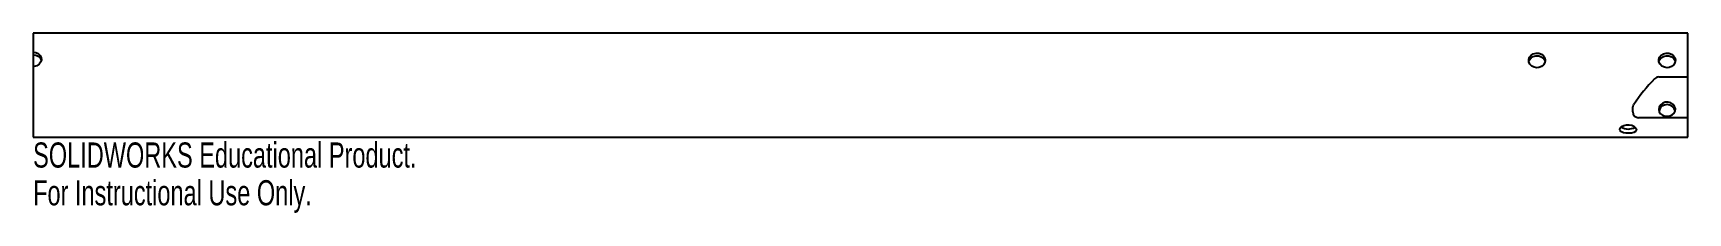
# Model space of a CAD drawing. Header units: millimetres. Extents: x 0 to 318, y -25 to 10.
import ezdxf

# ---------------------------------------------------------------- set-up
doc = ezdxf.new("R2010")
doc.units = ezdxf.units.MM
doc.styles.add('SLDTEXTSTYLE0', font='TXT', dxfattribs={"width": 0.7})

msp = doc.modelspace()

# ---------------------------------------------------------------- linework, layer by layer
at = {"color": 7, "linetype": 'Continuous', "lineweight": 25}
for p, q in [((318, 10), (0, 10)), ((0, 10), (0, 3.59)), ((318, -10), (318, 10)), ((0, 3.55), (0, -10)), ((312.42, 1.57), (318, 1.57)), ((307.42, -5.16), (307.42, -4.33)), ((318, -6.26), (308.52, -6.26)), ((0, -10), (318, -10))]:
    msp.add_line(p, q, dxfattribs=at)
at = {"color": 7, "linetype": 'Continuous', "lineweight": 25, "flags": 128}
for points in [[(0, 6.32), (0.53, 6.25), (0.99, 6.05), (1.35, 5.72), (1.56, 5.31), (1.59, 4.85), (1.45, 4.39), (1.14, 4), (0.7, 3.7), (0.19, 3.56), (0, 3.55)], [(0, 5.81), (0.52, 5.75), (0.99, 5.54), (1.35, 5.22), (1.56, 4.81), (1.56, 4.76)], [(289, 3.33), (288.48, 3.42), (288.01, 3.66), (287.65, 4.03), (287.44, 4.48), (287.41, 4.95), (287.55, 5.39), (287.86, 5.75), (288.29, 6.01), (288.81, 6.13), (289.34, 6.11), (289.84, 5.95), (290.24, 5.66), (290.51, 5.27), (290.6, 4.81), (290.52, 4.35), (290.27, 3.92), (289.87, 3.58), (289.38, 3.37), (289, 3.33)], [(287.44, 4.54), (287.55, 4.89), (287.85, 5.25), (288.29, 5.5), (288.8, 5.63), (289.34, 5.61), (289.83, 5.45), (290.23, 5.17), (290.5, 4.78), (290.55, 4.54)], [(314, 3.33), (313.48, 3.42), (313.01, 3.66), (312.65, 4.03), (312.44, 4.48), (312.41, 4.95), (312.55, 5.39), (312.86, 5.75), (313.29, 6.01), (313.81, 6.13), (314.34, 6.11), (314.84, 5.95), (315.24, 5.66), (315.51, 5.27), (315.6, 4.81), (315.52, 4.35), (315.27, 3.92), (314.87, 3.58), (314.38, 3.37), (314, 3.33)], [(312.44, 4.54), (312.55, 4.89), (312.85, 5.25), (313.29, 5.5), (313.8, 5.63), (314.34, 5.61), (314.83, 5.45), (315.23, 5.17), (315.5, 4.78), (315.55, 4.54)], [(307.42, -4.33), (307.48, -3.95), (307.59, -3.74)], [(314, -5.99), (314.52, -5.92), (314.99, -5.73), (315.35, -5.41), (315.56, -5.01), (315.59, -4.55), (315.45, -4.1), (315.15, -3.71), (314.71, -3.42), (314.2, -3.27), (313.66, -3.29), (313.17, -3.48), (312.77, -3.8), (312.5, -4.22), (312.4, -4.68), (312.48, -5.12), (312.73, -5.5), (313.12, -5.79), (313.61, -5.95), (314, -5.99)], [(308.08, -8.66), (307.92, -8.9), (307.6, -9.09), (307.16, -9.21), (306.64, -9.26), (306.11, -9.25), (305.62, -9.16), (305.23, -9.01), (304.98, -8.79), (304.9, -8.53), (305, -8.24), (305.27, -7.97), (305.67, -7.76), (306.18, -7.63), (306.71, -7.61), (307.21, -7.71), (307.64, -7.91), (307.95, -8.18), (308.09, -8.47), (308.08, -8.66)]]:
    msp.add_lwpolyline(points, dxfattribs=at)
at = {"color": 7, "linetype": 'Continuous', "lineweight": 25}
for centre, radius, start, end in [((335.14, -21.99), 33.05, 135.4341, 146.4714), ((312.42, 0.47), 1.1, 90, 138.8963), ((308.52, -5.16), 1.1, 180, 270), ((314, -5.34), 1.6, 13.8109, 165.809), ((306.5, -5.84), 2.61, 239.0774, 300.8857)]:
    msp.add_arc(centre, radius, start, end, dxfattribs=at)

# ---------------------------------------------------------------- texts
at = {"color": 7, "linetype": 'Continuous', "char_height": 4.8336, "attachment_point": 1, "style": 'SLDTEXTSTYLE0'}
for s, insert in [('SOLIDWORKS Educational Product.', (0, -11.02)), ('For Instructional Use Only.', (0, -18.27))]:
    msp.add_mtext(s, dxfattribs=dict(at, insert=insert))

doc.saveas('drawing.dxf')
